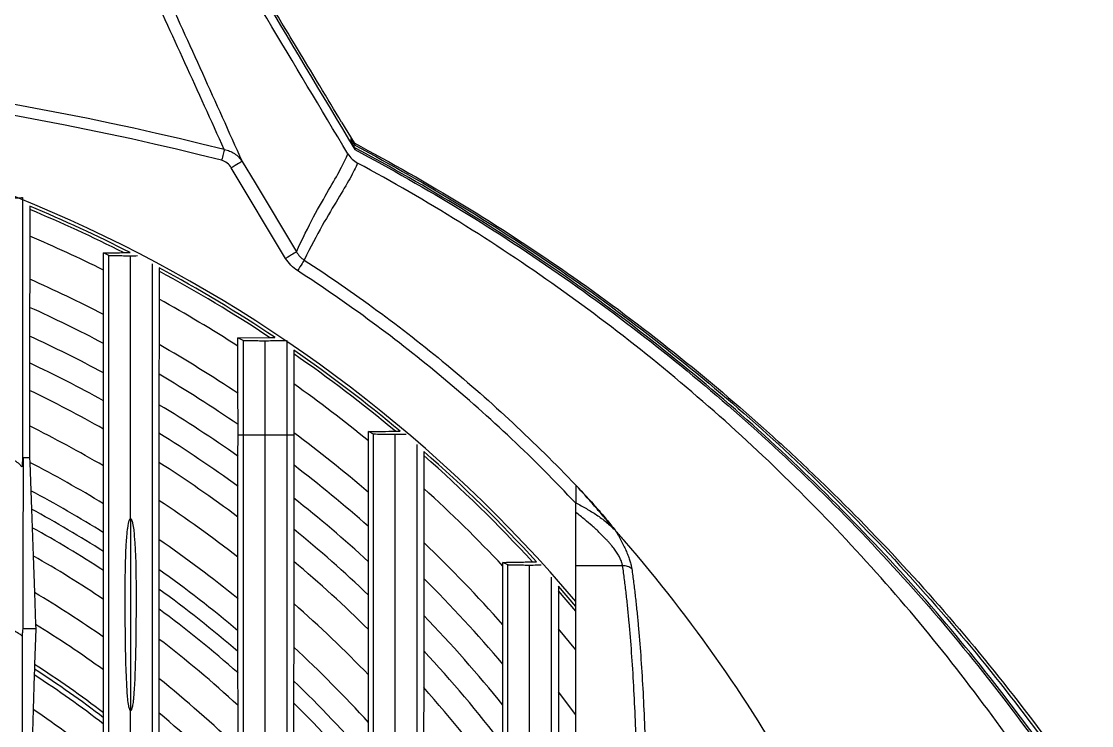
# Model space of a CAD drawing. Extents: x 9.3 to 87.2, y 0.6 to 68.8.
# Drawn here: x 82.111 to 84.659, y 28.58 to 30.256 of the extents above; entities that cross this region are included whole.
import ezdxf

# ---------------------------------------------------------------- set-up
doc = ezdxf.new("R2010")
doc.units = 0
doc.header["$MEASUREMENT"] = 0
doc.layers.add('OBJECT', color=7, linetype='CONTINUOUS')

msp = doc.modelspace()

# ---------------------------------------------------------------- linework, layer by layer
at = {"layer": 'OBJECT'}
for p, q in [((82.873, 30.0165), (82.903, 29.9666)), ((82.9049, 29.9549), (82.8949, 29.9717)), ((82.7401, 29.6918), (82.6106, 29.9074)), ((82.1307, 29.8162), (82.1307, 29.8083)), ((82.1307, 29.8083), (82.1306, 29.7449)), ((82.1306, 29.7449), (82.1306, 29.6422)), ((82.3191, 29.6984), (82.3063, 29.705)), ((82.3063, 29.6641), (82.3063, 29.705)), ((82.3542, 29.7056), (82.3698, 29.7058)), ((82.3063, 29.5585), (82.3063, 29.6641)), ((82.4387, 29.6615), (82.4386, 29.5949)), ((82.4387, 29.6697), (82.4387, 29.6615)), ((82.1306, 29.6422), (82.1305, 29.5751)), ((82.4386, 29.5949), (82.4386, 29.4867)), ((82.1305, 29.5751), (82.1305, 29.5069)), ((82.3064, 29.4894), (82.3063, 29.5585)), ((82.1305, 29.5069), (82.1304, 29.4429)), ((82.3064, 29.4191), (82.3064, 29.4894)), ((82.4386, 29.4867), (82.4385, 29.4158)), ((82.6266, 29.5025), (82.702, 29.5036)), ((82.6266, 29.4829), (82.6266, 29.5025)), ((82.6906, 29.4952), (82.6909, 29.4952)), ((82.6906, 29.4952), (82.6906, 29.4952)), ((82.702, 29.5036), (82.7147, 29.5038)), ((82.6266, 29.3702), (82.6266, 29.4829)), ((82.7594, 29.4647), (82.7593, 29.3933)), ((82.7594, 29.4734), (82.7594, 29.4647)), ((82.1304, 29.4429), (82.1304, 29.3777)), ((82.3064, 29.3529), (82.3064, 29.4191)), ((82.4385, 29.4158), (82.4385, 29.3436)), ((82.7593, 29.3933), (82.7592, 29.2768)), ((82.1304, 29.3777), (82.1304, 29.2931)), ((82.6267, 29.2962), (82.6266, 29.3702)), ((82.3065, 29.2854), (82.3064, 29.3529)), ((82.4385, 29.3436), (82.4384, 29.2756)), ((82.1304, 29.2931), (82.1303, 29.2173)), ((82.3065, 29.1977), (82.3065, 29.2854)), ((82.6267, 29.272), (82.6267, 29.2962)), ((82.9489, 29.2734), (82.9371, 29.2795)), ((82.9371, 29.2578), (82.9371, 29.2795)), ((83.0014, 29.2806), (83.0125, 29.2808)), ((82.4384, 29.2756), (82.4384, 29.2061)), ((82.6266, 29.2206), (82.6267, 29.272)), ((82.6267, 29.272), (82.6391, 29.272)), ((82.6909, 29.272), (82.691, 29.272)), ((82.743, 29.272), (82.7592, 29.272)), ((82.7592, 29.2768), (82.7592, 29.272)), ((82.7592, 29.272), (82.7593, 29.2)), ((82.9371, 29.1349), (82.9371, 29.2578)), ((83.0691, 29.2322), (83.0691, 29.2226)), ((82.1303, 29.2173), (82.1149, 29.2173)), ((82.1303, 29.2173), (82.1308, 29.2062)), ((82.1308, 29.2062), (82.1335, 29.1387)), ((82.4384, 29.2061), (82.4384, 29.1156)), ((82.6266, 29.1492), (82.6266, 29.2206)), ((83.0691, 29.2226), (83.0691, 29.1442)), ((82.3065, 29.1076), (82.3065, 29.1977)), ((82.7593, 29.2), (82.7593, 29.1214)), ((82.1335, 29.1387), (82.1352, 29.095)), ((82.6266, 29.076), (82.6266, 29.1492)), ((82.9372, 29.0535), (82.9371, 29.1349)), ((83.0691, 29.1442), (83.069, 29.0155)), ((82.3066, 29.0388), (82.3065, 29.1076)), ((82.4384, 29.1156), (82.4383, 29.0224)), ((82.7593, 29.1214), (82.7593, 29.0471)), ((83.4309, 29.1109), (83.4309, 29.1099)), ((82.1352, 29.095), (82.1368, 29.0507)), ((82.6266, 28.9804), (82.6266, 29.076)), ((83.4309, 28.9602), (83.4309, 29.0875)), ((82.1368, 29.0507), (82.1392, 28.9836)), ((82.3709, 29.0719), (82.3709, 28.6154)), ((82.9372, 28.9699), (82.9372, 29.0535)), ((82.3066, 28.9941), (82.3066, 29.0388)), ((82.7593, 29.0471), (82.7593, 28.9707)), ((82.4383, 29.0224), (82.4383, 28.9511)), ((83.069, 29.0155), (83.0689, 28.9299)), ((82.1392, 28.9836), (82.1421, 28.8963)), ((82.3066, 28.9488), (82.3066, 28.9941)), ((82.6266, 28.8815), (82.6266, 28.9804)), ((82.3066, 28.88), (82.3066, 28.9488)), ((82.4383, 28.9511), (82.4383, 28.9047)), ((82.7593, 28.9707), (82.7592, 28.8705)), ((82.9373, 28.8904), (82.9372, 28.9699)), ((83.2691, 28.9621), (83.2572, 28.9682)), ((83.2572, 28.9596), (83.2572, 28.9682)), ((83.2573, 28.8197), (83.2572, 28.9596)), ((83.3278, 28.9696), (83.3375, 28.9698)), ((83.5424, 28.9602), (83.4309, 28.9602)), ((83.4309, 27.5206), (83.4309, 28.9602)), ((83.0689, 28.9299), (83.0689, 28.8417)), ((82.4383, 28.9047), (82.4382, 28.8575)), ((83.3897, 28.9004), (83.3896, 28.8104)), ((83.3897, 28.9114), (83.3897, 28.9004)), ((83.4309, 28.8634), (83.3897, 28.9114)), ((83.4309, 28.8522), (83.3897, 28.9004)), ((82.1421, 28.8963), (82.1446, 28.8205)), ((82.3066, 28.7903), (82.3066, 28.88)), ((82.6266, 28.8054), (82.6266, 28.8815)), ((82.9373, 28.8084), (82.9373, 28.8904)), ((82.4382, 28.8575), (82.4382, 28.7858)), ((82.7592, 28.8705), (82.7592, 28.7665)), ((83.0689, 28.8417), (83.0688, 28.7575)), ((82.1449, 28.81), (82.1143, 28.81)), ((82.1449, 28.81), (82.1421, 28.7253)), ((82.1446, 28.8205), (82.1449, 28.81)), ((82.6266, 28.7557), (82.6266, 28.8054)), ((82.9374, 28.7002), (82.9373, 28.8084)), ((83.2573, 28.7259), (83.2573, 28.8197)), ((83.3896, 28.8104), (83.3895, 28.6602)), ((83.4309, 28.7599), (83.3896, 28.8104)), ((82.1126, 28.7946), (82.1126, 28.2996)), ((82.3067, 28.7121), (82.3066, 28.7903)), ((82.4382, 28.7858), (82.4382, 28.6919)), ((82.6266, 28.7051), (82.6266, 28.7557)), ((82.7592, 28.7665), (82.7591, 28.6862)), ((83.0688, 28.7575), (83.0688, 28.6701)), ((82.1421, 28.7253), (82.1418, 28.7144)), ((83.2573, 28.6284), (83.2573, 28.7259)), ((82.1414, 28.7004), (82.1389, 28.6183)), ((82.1418, 28.7144), (82.1414, 28.7004)), ((82.3067, 28.61), (82.3067, 28.7121)), ((82.6267, 28.6279), (82.6266, 28.7051)), ((82.9374, 28.5869), (82.9374, 28.7002)), ((82.4382, 28.6919), (82.4382, 28.6098)), ((82.7591, 28.6862), (82.7591, 28.6335)), ((83.0688, 28.6701), (83.0687, 28.5541)), ((83.3895, 28.6602), (83.3895, 28.5586)), ((83.4309, 28.6057), (83.3895, 28.6602)), ((82.1389, 28.6183), (82.1373, 28.5642)), ((82.6267, 28.5259), (82.6267, 28.6279)), ((82.7591, 28.6335), (82.7591, 28.5797)), ((83.2573, 28.5345), (83.2573, 28.6284)), ((82.3066, 28.5831), (82.3067, 28.5982)), ((82.3067, 28.5982), (82.3067, 28.61)), ((82.4382, 28.6098), (82.4382, 28.5021)), ((82.3066, 28.494), (82.3066, 28.5831)), ((82.7591, 28.5797), (82.759, 28.4973)), ((82.9374, 28.5322), (82.9374, 28.5869))]:
    msp.add_line(p, q, dxfattribs=at)
at = {"layer": 'OBJECT', "flags": 128}
for points in [[(82.594, 29.9507), (82.5935, 29.9486), (82.5928, 29.9461), (82.5921, 29.9432), (82.5913, 29.94), (82.5905, 29.9366), (82.5895, 29.933), (82.5886, 29.9293), (82.5877, 29.9255)], [(82.6362, 29.9228), (82.6354, 29.9223), (82.6337, 29.9212), (82.6312, 29.9197), (82.628, 29.9178), (82.6242, 29.9155), (82.6199, 29.913), (82.6154, 29.9102), (82.6106, 29.9074)], [(82.6362, 29.9228), (82.6671, 29.8714), (82.7657, 29.7072)], [(82.7657, 29.7072), (82.7649, 29.7067), (82.7632, 29.7057), (82.7607, 29.7042), (82.7575, 29.7023), (82.7537, 29.7), (82.7494, 29.6974), (82.7449, 29.6947), (82.7401, 29.6918)], [(82.7844, 29.6878), (82.7839, 29.6869), (82.7827, 29.6852), (82.7812, 29.6827), (82.7791, 29.6796), (82.7767, 29.6759), (82.7741, 29.6718), (82.7712, 29.6673), (82.7682, 29.6628)], [(82.6391, 29.4961), (82.6266, 29.5024), (82.6266, 29.5025)]]:
    msp.add_lwpolyline(points, dxfattribs=at)
at = {"layer": 'OBJECT'}
for centre, radius, start, end in [((80.8209, 22.9162), 7.2545, 75.85276, 89.84204), ((80.8209, 22.9162), 7.2285, 75.85276, 89.84147), ((80.8209, 26.6652), 3.42, 40.2566, 89.6649), ((80.8209, 26.6652), 3.4123, 63.0051, 67.4284), ((80.8209, 26.6652), 3.4051, 63.2373, 67.378), ((80.8209, 26.6652), 3.3466, 63.6508, 66.9608), ((80.8209, 26.6652), 3.4123, 56.2893, 61.6993), ((80.8209, 26.6652), 3.4051, 56.4659, 61.6341), ((80.8209, 26.6652), 3.2524, 62.8242, 66.2538), ((80.8209, 26.6652), 3.3466, 57.3464, 61.0927), ((80.8209, 26.6652), 3.1911, 62.2569, 65.7696), ((80.8209, 26.6652), 3.129, 61.6567, 65.2581), ((80.8209, 26.6652), 3.2524, 56.2746, 60.1726), ((80.8209, 26.6652), 3.4123, 50.0406, 55.3827), ((80.8209, 26.6652), 3.4051, 50.1807, 55.299), ((80.8209, 26.6652), 3.071, 61.0703, 64.759), ((80.8209, 26.6652), 3.1911, 55.5361, 59.5405), ((80.8209, 26.6652), 3.3466, 50.7772, 54.6041), ((80.8209, 26.6652), 3.0121, 60.4487, 64.2307), ((80.8209, 26.6652), 3.129, 54.7532, 58.8708), ((80.8209, 26.6652), 2.9361, 59.6035, 63.5134), ((80.8209, 26.6652), 3.071, 53.9853, 58.2155), ((80.8209, 26.6652), 3.2524, 49.4072, 53.4172), ((80.8209, 26.6652), 3.4123, 42.4821, 48.7879), ((80.8209, 26.6652), 2.8588, 58.6888, 62.7283), ((80.8209, 26.6652), 3.0121, 53.1674, 57.5198), ((80.8209, 26.6652), 3.4051, 42.589, 48.6815), ((80.8209, 26.6652), 3.1911, 48.4563, 52.5949), ((80.8209, 26.6652), 2.8002, 57.9567, 62.0467), ((80.8209, 26.6652), 3.3466, 43.2827, 47.796), ((80.8209, 26.6652), 2.9361, 52.0485, 56.572), ((80.8209, 26.6652), 3.129, 47.4401, 51.7203), ((80.8209, 26.6652), 2.7624, 57.4646, 61.5908), ((80.8209, 26.6652), 2.7243, 56.9516, 61.1173), ((80.8209, 26.6652), 3.071, 46.4364, 50.8607), ((80.8209, 26.6652), 2.8588, 50.8288, 55.5438), ((80.8209, 26.6652), 3.2524, 41.4869, 46.2729), ((80.8209, 26.6652), 2.667, 56.146, 60.3769), ((80.8209, 26.6652), 2.8002, 49.8456, 54.7186), ((80.8209, 26.6652), 3.0121, 45.3605, 49.9439), ((80.8209, 26.6652), 3.1911, 40.225, 45.2122), ((80.8209, 26.6652), 2.7624, 49.1809, 54.1628), ((80.8209, 26.6652), 2.5929, 55.0404, 59.3664), ((80.8209, 26.6652), 2.7243, 48.4847, 53.5824), ((80.8209, 26.6652), 2.9361, 43.8756, 48.6864), ((80.8209, 26.6652), 3.129, 38.861, 44.0745), ((80.8209, 26.6652), 2.5293, 54.0255, 58.4438), ((80.8209, 26.6652), 2.667, 47.3839, 52.6688), ((80.8209, 26.6652), 2.8588, 42.238, 47.3107), ((80.8209, 26.6652), 3.071, 37.4971, 42.946), ((80.8209, 26.6652), 2.4474, 52.622, 57.3263), ((80.8209, 26.6652), 2.4261, 52.2356, 57.0242), ((80.8209, 26.6652), 2.438, 52.4532, 57.1942), ((80.8209, 26.6652), 2.5929, 45.858, 51.4106), ((80.8209, 26.6652), 2.8002, 40.9025, 46.1971), ((80.8209, 26.6652), 3.0121, 36.0138, 41.7301), ((80.8209, 26.6652), 2.3562, 50.9098, 55.9888), ((80.8209, 26.6652), 2.7624, 39.9912, 45.4419), ((80.8209, 26.6652), 2.5293, 44.4398, 50.2503)]:
    msp.add_arc(centre, radius, start, end, dxfattribs=at)
for points, knots in [([(82.873, 30.0165), (82.8561, 30.0445), (82.8255, 30.0955), (82.7796, 30.1717), (82.7396, 30.238), (82.7062, 30.2936), (82.6763, 30.3434), (82.6456, 30.3946), (82.5958, 30.4775), (82.5227, 30.5994), (82.4629, 30.6991), (82.4293, 30.755)], [0, 0, 0, 0, 0.154296, 0.279932, 0.378304, 0.452419, 0.496235, 0.557513, 0.638515, 0.797026, 1, 1, 1, 1]), ([(82.8882, 29.9408), (82.8238, 30.0484), (82.7594, 30.156), (82.695, 30.2636), (82.6127, 30.4012), (82.5304, 30.5387), (82.4481, 30.6763)], [0.00042223, 0.00042223, 0.00042223, 0.00042223, 0.00998302, 0.00998302, 0.00998302, 0.02220394, 0.02220394, 0.02220394, 0.02220394]), ([(82.594, 29.9507), (82.5984, 29.95), (82.6027, 29.9488), (82.6108, 29.9456), (82.6146, 29.9436), (82.6256, 29.9363), (82.6316, 29.9301), (82.6362, 29.9228)], [0, 0, 0, 0, 0.25, 0.25, 0.5, 0.5, 1, 1, 1, 1]), ([(82.903, 29.9666), (83.0787, 29.8736), (83.2482, 29.7704), (83.4928, 29.6), (83.5726, 29.5408), (83.7283, 29.4177), (83.8042, 29.3538), (83.9152, 29.2545), (83.9518, 29.2207), (84.0237, 29.1523), (84.0591, 29.1177), (84.1635, 29.0121), (84.2308, 28.9398), (84.426, 28.7169), (84.5472, 28.5605), (84.6591, 28.3962)], [0, 0, 0, 0, 0.25, 0.25, 0.375, 0.375, 0.5, 0.5, 0.5625, 0.5625, 0.625, 0.625, 0.75, 0.75, 1, 1, 1, 1]), ([(82.9045, 29.951), (82.9909, 29.9052), (83.0757, 29.8569), (83.2423, 29.755), (83.3241, 29.7015), (83.4841, 29.5895), (83.5624, 29.5311), (83.7153, 29.4094), (83.7897, 29.3463), (83.9343, 29.2158), (84.0047, 29.1483), (84.1412, 29.0088), (84.2075, 28.9368), (84.3988, 28.7155), (84.517, 28.5605), (84.6256, 28.398)], [0, 0, 0, 0, 0.125, 0.125, 0.25, 0.25, 0.375, 0.375, 0.5, 0.5, 0.625, 0.625, 0.75, 0.75, 1, 1, 1, 1]), ([(82.9048, 29.9611), (82.992, 29.9149), (83.0777, 29.8662), (83.2461, 29.7634), (83.3287, 29.7095), (83.5714, 29.5402), (83.7263, 29.4175), (84.0199, 29.1541), (84.1587, 29.0134), (84.4181, 28.7162), (84.5387, 28.5597), (84.6493, 28.3964)], [0, 0, 0, 0, 0.125, 0.125, 0.25, 0.25, 0.5, 0.5, 0.75, 0.75, 1, 1, 1, 1]), ([(84.6336, 28.3976), (84.579, 28.479), (84.5219, 28.5586), (84.4029, 28.7143), (84.3411, 28.7902), (84.2129, 28.938), (84.1466, 29.0099), (84.0094, 29.1497), (83.9387, 29.2175), (83.7203, 29.4142), (83.5666, 29.5364), (83.3258, 29.7047), (83.2438, 29.7584), (83.0766, 29.8605), (82.9916, 29.909), (82.9049, 29.9549)], [0, 0, 0, 0, 0.125, 0.125, 0.25, 0.25, 0.375, 0.375, 0.5, 0.5, 0.75, 0.75, 0.875, 0.875, 1, 1, 1, 1]), ([(82.6106, 29.9074), (82.608, 29.9117), (82.6048, 29.9155), (82.597, 29.9218), (82.5925, 29.9243), (82.5877, 29.9255)], [0, 0, 0, 0, 0.5, 0.5, 1, 1, 1, 1]), ([(82.7657, 29.7072), (82.794, 29.7703), (82.821, 29.817), (82.8532, 29.8727), (82.8625, 29.889), (82.8778, 29.9178), (82.8839, 29.9302), (82.8882, 29.9408)], [0, 0, 0, 0, 0.5, 0.5, 0.75, 0.75, 1, 1, 1, 1]), ([(82.9113, 29.9187), (82.9069, 29.9082), (82.9007, 29.8959), (82.8849, 29.8673), (82.8753, 29.8512), (82.842, 29.7961), (82.814, 29.75), (82.7844, 29.6878)], [0, 0, 0, 0, 0.25, 0.25, 0.5, 0.5, 1, 1, 1, 1]), ([(82.8882, 29.9408), (82.891, 29.9361), (82.8944, 29.9319), (82.9021, 29.9245), (82.9065, 29.9213), (82.9113, 29.9187)], [0, 0, 0, 0, 0.5, 0.5, 1, 1, 1, 1]), ([(84.5524, 28.4159), (84.5008, 28.4943), (84.4469, 28.5711), (84.3345, 28.7208), (84.2761, 28.7939), (84.1547, 28.9363), (84.0917, 29.0058), (83.9614, 29.1409), (83.8943, 29.2063), (83.7563, 29.3327), (83.6853, 29.3937), (83.5396, 29.5115), (83.4647, 29.5683), (83.2356, 29.731), (83.0766, 29.8298), (82.9113, 29.9187)], [0, 0, 0, 0, 0.125, 0.125, 0.25, 0.25, 0.375, 0.375, 0.5, 0.5, 0.625, 0.625, 0.75, 0.75, 1, 1, 1, 1]), ([(82.0638, 29.8353), (82.0678, 29.8353), (82.0757, 29.8353), (82.0877, 29.8355), (82.1008, 29.8358), (82.1109, 29.8362), (82.1128, 29.8366), (82.1137, 29.8368)], [0, 0, 0, 0, 0.113325, 0.2257351, 0.4046045, 0.7054937, 1, 1, 1, 1]), ([(82.1137, 29.8368), (82.1137, 29.8211), (82.1136, 29.7278), (82.1135, 29.5801), (82.1135, 29.3849), (82.1134, 29.2779), (82.1134, 29.2173), (82.1134, 29.2173)], [0, 0, 0, 0, 0.080863, 0.483213, 0.741499, 0.999997, 1, 1, 1, 1]), ([(82.3063, 29.705), (82.3158, 29.7051), (82.3319, 29.7053), (82.3478, 29.7055), (82.3542, 29.7056)], [0, 0, 0, 0, 0.598162, 1, 1, 1, 1]), ([(82.3709, 29.6975), (82.3652, 29.6975), (82.3538, 29.6975), (82.3386, 29.6977), (82.3268, 29.6979), (82.3204, 29.6982), (82.3195, 29.6983), (82.3191, 29.6984)], [0, 0, 0, 0, 0.212091, 0.42449, 0.639819, 0.859917, 1, 1, 1, 1]), ([(82.3191, 27.3406), (82.3191, 27.4161), (82.3191, 27.5841), (82.3191, 27.8239), (82.3191, 28.0638), (82.3191, 28.2822), (82.3191, 28.4785), (82.3191, 28.6701), (82.3191, 28.8666), (82.3191, 29.0728), (82.3191, 29.2816), (82.3191, 29.4931), (82.3191, 29.6292), (82.3191, 29.6984)], [0, 0, 0, 0, 0.076748, 0.170724, 0.25993, 0.344183, 0.423507, 0.498162, 0.588795, 0.681648, 0.782045, 0.889239, 1, 1, 1, 1]), ([(82.3877, 29.6976), (82.3849, 29.6975), (82.3795, 29.6975), (82.3737, 29.6975), (82.3709, 29.6975)], [0, 0, 0, 0, 0.517113, 1, 1, 1, 1]), ([(82.3709, 29.0719), (82.3709, 29.1303), (82.3709, 29.2505), (82.3709, 29.4616), (82.3709, 29.6072), (82.3709, 29.6975)], [0, 0, 0, 0, 0.2635522, 0.5429809, 1, 1, 1, 1]), ([(82.7844, 29.6878), (82.9024, 29.6113), (83.0153, 29.5283), (83.1771, 29.3943), (83.2298, 29.348), (83.3326, 29.2522), (83.3825, 29.2028), (83.4309, 29.1522)], [0, 0, 0, 0, 0.5, 0.5, 0.75, 0.75, 1, 1, 1, 1]), ([(82.4226, 29.6791), (82.4226, 29.6121), (82.4226, 29.4742), (82.4226, 29.2568), (82.4226, 29.036), (82.4226, 28.8164), (82.4226, 28.5882), (82.4226, 28.3588), (82.4226, 28.1175), (82.4226, 27.8707), (82.4226, 27.6146), (82.4226, 27.4309), (82.4226, 27.3429)], [0, 0, 0, 0, 0.108416, 0.222817, 0.329103, 0.427636, 0.525365, 0.629321, 0.717185, 0.810539, 0.909292, 1, 1, 1, 1]), ([(83.4309, 29.109), (83.3816, 29.1615), (83.3306, 29.2126), (83.2255, 29.3119), (83.1715, 29.3598), (83.0055, 29.4985), (82.8896, 29.5841), (82.7682, 29.6628)], [0, 0, 0, 0, 0.25, 0.25, 0.5, 0.5, 1, 1, 1, 1]), ([(82.6391, 29.4961), (82.6391, 29.455), (82.6391, 29.3818), (82.6391, 29.3055), (82.6391, 29.272)], [0, 0, 0, 0, 0.559723, 1, 1, 1, 1]), ([(82.6906, 29.4952), (82.6848, 29.4952), (82.6734, 29.4952), (82.6582, 29.4954), (82.6465, 29.4956), (82.6403, 29.4958), (82.6395, 29.496), (82.6391, 29.4961)], [0, 0, 0, 0, 0.21405, 0.428363, 0.645491, 0.867144, 1, 1, 1, 1]), ([(82.6906, 29.4952), (82.6906, 29.4952), (82.6906, 29.4952), (82.6906, 29.4952), (82.6906, 29.4952), (82.6906, 29.4951), (82.6906, 29.4951), (82.6906, 29.4951), (82.6906, 29.4951), (82.6906, 29.4951), (82.6906, 29.4951), (82.6906, 29.4952), (82.6906, 29.4952), (82.6906, 29.4952)], [0, 0, 0, 0, 0.151859, 0.268359, 0.372071, 0.424095, 0.462365, 0.486839, 0.511683, 0.534377, 0.574191, 0.680837, 1, 1, 1, 1]), ([(82.7431, 29.4961), (82.7423, 29.496), (82.7407, 29.4957), (82.7308, 29.4955), (82.7168, 29.4953), (82.7026, 29.4952), (82.6938, 29.4952), (82.6909, 29.4952)], [0, 0, 0, 0, 0.225896, 0.451559, 0.674025, 0.891797, 1, 1, 1, 1]), ([(82.6909, 29.4952), (82.6909, 29.4543), (82.6909, 29.3813), (82.6909, 29.3054), (82.6909, 29.272)], [0, 0, 0, 0, 0.559712, 1, 1, 1, 1]), ([(82.7431, 29.4961), (82.7431, 29.455), (82.743, 29.3818), (82.743, 29.3055), (82.743, 29.272)], [0, 0, 0, 0, 0.559723, 1, 1, 1, 1]), ([(82.9371, 29.2795), (82.9479, 29.2797), (82.9695, 29.28), (82.9908, 29.2804), (83.0014, 29.2806)], [0, 0, 0, 0, 0.504158, 1, 1, 1, 1]), ([(82.6391, 29.272), (82.6391, 29.1825), (82.6391, 29.0067), (82.6391, 28.7257), (82.639, 28.4464), (82.639, 28.1732), (82.639, 27.9024), (82.639, 27.6319), (82.639, 27.442), (82.639, 27.3485)], [0, 0, 0, 0, 0.1688338, 0.3318784, 0.4836118, 0.6208016, 0.7496822, 0.8767103, 1, 1, 1, 1]), ([(82.6391, 29.272), (82.6402, 29.272), (82.6426, 29.2721), (82.6566, 29.2721), (82.6737, 29.2721), (82.6853, 29.272), (82.6909, 29.272)], [0, 0, 0, 0, 0.270088, 0.56169, 0.788984, 1, 1, 1, 1]), ([(82.6909, 29.272), (82.6909, 29.2719), (82.6909, 29.2719), (82.6909, 29.2718), (82.6909, 29.2718)], [0, 0, 0, 0, 0.559885, 1, 1, 1, 1]), ([(82.6909, 29.272), (82.6909, 29.272), (82.691, 29.272), (82.691, 29.272), (82.691, 29.272)], [0, 0, 0, 0, 0.559844, 1, 1, 1, 1]), ([(82.6909, 29.2718), (82.6909, 29.1952), (82.6909, 29.0441), (82.6909, 28.819), (82.6909, 28.6111), (82.6909, 28.4805), (82.6909, 28.4171)], [0, 0, 0, 0, 0.2943602, 0.581245, 0.7968207, 1, 1, 1, 1]), ([(82.691, 29.272), (82.6982, 29.2719), (82.7132, 29.2718), (82.7305, 29.2718), (82.7408, 29.2719), (82.7423, 29.2719), (82.743, 29.272)], [0, 0, 0, 0, 0.270412, 0.561722, 0.788825, 1, 1, 1, 1]), ([(82.743, 29.272), (82.743, 29.1825), (82.743, 29.0067), (82.743, 28.7257), (82.743, 28.4464), (82.743, 28.1732), (82.7429, 27.9024), (82.7429, 27.6328), (82.7429, 27.4438), (82.7429, 27.3512)], [0, 0, 0, 0, 0.169042, 0.332288, 0.484209, 0.621568, 0.750608, 0.877793, 1, 1, 1, 1]), ([(82.9489, 28.5322), (82.9489, 28.6061), (82.9489, 28.7538), (82.9489, 29.0049), (82.9489, 29.1716), (82.9489, 29.2734)], [0, 0, 0, 0, 0.2800818, 0.5600234, 1, 1, 1, 1]), ([(83.0009, 29.2726), (82.9961, 29.2726), (82.9856, 29.2726), (82.9706, 29.2727), (82.9582, 29.2729), (82.9506, 29.2732), (82.9494, 29.2734), (82.9489, 29.2734)], [0, 0, 0, 0, 0.178812, 0.392008, 0.607323, 0.826626, 1, 1, 1, 1]), ([(83.0268, 29.2727), (83.0266, 29.2727), (83.0218, 29.2726), (83.0124, 29.2726), (83.0037, 29.2726), (83.0009, 29.2726)], [0, 0, 0, 0, 0.04116, 0.68499, 1, 1, 1, 1]), ([(83.0009, 28.5322), (83.0009, 28.606), (83.0009, 28.7536), (83.0009, 29.0043), (83.0009, 29.1708), (83.0009, 29.2726)], [0, 0, 0, 0, 0.280082, 0.560024, 1, 1, 1, 1]), ([(83.0529, 28.5322), (83.0529, 28.6061), (83.0529, 28.7538), (83.0529, 28.9963), (83.0529, 29.1551), (83.0529, 29.249)], [0, 0, 0, 0, 0.290134, 0.580123, 1, 1, 1, 1]), ([(82.065, 29.2173), (82.0687, 29.2173), (82.0778, 29.2171), (82.0915, 29.2129), (82.1027, 29.2058), (82.109, 29.1992), (82.1119, 29.1958), (82.1131, 29.1957), (82.1133, 29.1976), (82.1134, 29.1987)], [0, 0, 0, 0, 0.132474, 0.329582, 0.525438, 0.670843, 0.771974, 0.87275, 1, 1, 1, 1]), ([(82.1134, 29.1987), (82.1136, 29.2025), (82.114, 29.21), (82.1146, 29.2149), (82.1149, 29.2173)], [0, 0, 0, 0, 0.498857, 1, 1, 1, 1]), ([(82.1134, 29.2173), (82.1134, 29.2173), (82.1134, 29.2113), (82.1134, 29.205), (82.1134, 29.1987)], [0, 0, 0, 0, 0.000082, 1, 1, 1, 1]), ([(82.1149, 29.2173), (82.1149, 29.2173), (82.1149, 29.2049), (82.1148, 29.1349), (82.1145, 29.0095), (82.1143, 28.8747), (82.1143, 28.81), (82.1143, 28.81)], [0, 0, 0, 0, 0.0000025, 0.1070593, 0.5353685, 0.9999975, 1, 1, 1, 1]), ([(83.4309, 29.1522), (83.4309, 29.1513), (83.4309, 29.1489), (83.4309, 29.1459), (83.4309, 29.1458), (83.4309, 29.1458)], [0, 0, 0, 0, 0.25, 0.25, 0.2507531, 0.2507531, 0.2507531, 0.2507531]), ([(83.5245, 29.0446), (83.517, 29.0537), (83.5095, 29.0628), (83.4943, 29.0808), (83.4865, 29.0898), (83.4709, 29.1078), (83.4631, 29.1167), (83.4472, 29.1345), (83.4391, 29.1434), (83.4309, 29.1522)], [0, 0, 0, 0, 0.25, 0.25, 0.5, 0.5, 0.75, 0.75, 1, 1, 1, 1]), ([(83.4309, 29.1387), (83.4309, 29.1375), (83.4309, 29.1363), (83.4309, 29.1325), (83.4309, 29.1297), (83.4309, 29.1269)], [0.4233158, 0.4233158, 0.4233158, 0.4233158, 0.5, 0.5, 0.6620483, 0.6620483, 0.6620483, 0.6620483]), ([(83.4309, 29.1269), (83.4309, 29.1254), (83.4309, 29.1239), (83.4309, 29.1186), (83.4309, 29.1148), (83.4309, 29.1109)], [0.6620483, 0.6620483, 0.6620483, 0.6620483, 0.75, 0.75, 0.9646688, 0.9646688, 0.9646688, 0.9646688]), ([(83.4309, 29.1099), (83.4394, 29.1055), (83.4478, 29.101), (83.4644, 29.0915), (83.4725, 29.0865), (83.4805, 29.0813)], [0, 0, 0, 0, 0.5, 0.5, 1, 1, 1, 1]), ([(83.4309, 29.0875), (83.4309, 29.0901), (83.4309, 29.0951), (83.4309, 29.1026), (83.4309, 29.1075), (83.4309, 29.1099)], [0, 0, 0, 0, 0.332207, 0.665337, 1, 1, 1, 1]), ([(83.5424, 28.9602), (83.5422, 28.9613), (83.5418, 28.9636), (83.5408, 28.9673), (83.5394, 28.9711), (83.5378, 28.9751), (83.5358, 28.9792), (83.5335, 28.9835), (83.531, 28.9879), (83.5281, 28.9924), (83.5248, 28.9971), (83.5213, 29.0019), (83.5175, 29.0068), (83.5134, 29.0118), (83.5089, 29.017), (83.5009, 29.0258), (83.4881, 29.0386), (83.4706, 29.0546), (83.4513, 29.071), (83.4381, 29.0817), (83.4309, 29.0875)], [0, 0, 0, 0, 0.03275, 0.065627, 0.098703, 0.132046, 0.165724, 0.199802, 0.234343, 0.269408, 0.305054, 0.341338, 0.378311, 0.416022, 0.454519, 0.493845, 0.613582, 0.746552, 0.861026, 1, 1, 1, 1]), ([(83.4803, 29.0984), (83.4882, 29.0893), (83.4961, 29.0802), (83.5111, 29.0621), (83.5182, 29.0531), (83.5245, 29.0446)], [0, 0, 0, 0, 0.5, 0.5, 1, 1, 1, 1]), ([(83.4805, 29.0813), (83.4885, 29.0759), (83.4961, 29.0702), (83.5109, 29.0581), (83.518, 29.0516), (83.5245, 29.0446)], [0, 0, 0, 0, 0.5, 0.5, 1, 1, 1, 1]), ([(82.3709, 28.6154), (82.3708, 28.6154), (82.3706, 28.6155), (82.3702, 28.6156), (82.3694, 28.6164), (82.3678, 28.6201), (82.3647, 28.6349), (82.3597, 28.695), (82.3585, 28.7831), (82.3577, 28.8895), (82.3583, 28.9608), (82.3603, 29.008), (82.3618, 29.0293), (82.3632, 29.0435), (82.3645, 29.053), (82.3656, 29.0594), (82.3665, 29.0637), (82.3674, 29.0665), (82.368, 29.0685), (82.3686, 29.0697), (82.3691, 29.0707), (82.3696, 29.0713), (82.3701, 29.0717), (82.3705, 29.0719), (82.3708, 29.0719), (82.3709, 29.0719)], [0, 0, 0, 0, 0.000435, 0.000993, 0.002039, 0.006642, 0.024814, 0.097193, 0.386386, 0.588582, 0.793128, 0.860987, 0.906473, 0.936983, 0.957465, 0.971232, 0.980501, 0.986757, 0.990995, 0.993881, 0.995864, 0.997741, 0.998586, 0.99944, 1, 1, 1, 1]), ([(82.3709, 29.0719), (82.371, 29.0719), (82.3713, 29.0719), (82.3717, 29.0717), (82.3725, 29.071), (82.3743, 29.0676), (82.3776, 29.054), (82.3831, 28.9988), (82.3842, 28.8997), (82.3836, 28.7931), (82.3819, 28.7184), (82.3806, 28.6844), (82.3792, 28.6616), (82.3779, 28.6462), (82.3768, 28.6359), (82.3758, 28.6291), (82.3749, 28.6244), (82.3742, 28.6213), (82.3735, 28.6193), (82.373, 28.6179), (82.3726, 28.617), (82.3722, 28.6163), (82.3718, 28.6158), (82.3714, 28.6155), (82.3711, 28.6154), (82.371, 28.6154), (82.3709, 28.6154)], [0, 0, 0, 0, 0.000522, 0.001189, 0.002443, 0.006959, 0.024865, 0.096172, 0.38105, 0.68937, 0.791599, 0.860055, 0.905918, 0.936663, 0.957291, 0.971145, 0.980463, 0.986744, 0.99099, 0.993874, 0.995846, 0.99721, 0.99864, 0.999214, 0.999697, 1, 1, 1, 1]), ([(83.5257, 29.0432), (83.527, 29.0411), (83.5295, 29.0369), (83.5332, 29.0305), (83.5367, 29.0241), (83.5412, 29.0157), (83.5464, 29.0055), (83.5518, 28.9937), (83.5563, 28.9824), (83.56, 28.9718), (83.5627, 28.9618), (83.5637, 28.9558), (83.5642, 28.9529)], [0, 0, 0, 0, 0.061983, 0.124771, 0.188422, 0.252992, 0.380317, 0.504454, 0.631337, 0.75564, 0.878224, 1, 1, 1, 1]), ([(83.2572, 28.9682), (83.2692, 28.9684), (83.2928, 28.9689), (83.3163, 28.9693), (83.3278, 28.9696)], [0, 0, 0, 0, 0.507871, 1, 1, 1, 1]), ([(83.3209, 28.9612), (83.3161, 28.9612), (83.3054, 28.9612), (83.2903, 28.9614), (83.2803, 28.9616), (83.2731, 28.9618), (83.2698, 28.9619), (83.2693, 28.9621), (83.2691, 28.9621)], [0, 0, 0, 0, 0.180264, 0.399951, 0.620044, 0.703485, 0.927142, 1, 1, 1, 1]), ([(83.2691, 27.3672), (83.2691, 27.4306), (83.2691, 27.5857), (83.2691, 27.8122), (83.2691, 28.0488), (83.2691, 28.2722), (83.2691, 28.4747), (83.2691, 28.6565), (83.2691, 28.8174), (83.2691, 28.9149), (83.2691, 28.9621)], [0, 0, 0, 0, 0.1030489, 0.2520267, 0.3930491, 0.5242615, 0.6641458, 0.7868348, 0.8966999, 1, 1, 1, 1]), ([(83.3486, 28.9614), (83.3477, 28.9614), (83.3425, 28.9613), (83.3324, 28.9612), (83.3238, 28.9612), (83.3209, 28.9612)], [0, 0, 0, 0, 0.114527, 0.705653, 1, 1, 1, 1]), ([(83.3209, 27.3689), (83.3209, 27.4315), (83.3209, 27.5858), (83.3209, 27.8115), (83.3209, 28.048), (83.3209, 28.2714), (83.3209, 28.4739), (83.3209, 28.6556), (83.3209, 28.8165), (83.3209, 28.914), (83.3209, 28.9612)], [0, 0, 0, 0, 0.101969, 0.251093, 0.392267, 0.523634, 0.663708, 0.786577, 0.896589, 1, 1, 1, 1]), ([(83.5642, 28.9529), (83.5615, 28.9552), (83.5581, 28.9572), (83.5505, 28.9598), (83.5464, 28.9603), (83.5424, 28.9602)], [0, 0, 0, 0, 0.5, 0.5, 1, 1, 1, 1]), ([(83.5636, 27.4699), (83.5639, 27.4793), (83.5643, 27.4982), (83.565, 27.5265), (83.5656, 27.5549), (83.5663, 27.5834), (83.5669, 27.6119), (83.5675, 27.6405), (83.5682, 27.6692), (83.5695, 27.7301), (83.5713, 27.8131), (83.5734, 27.9201), (83.5749, 28.0219), (83.576, 28.1302), (83.5768, 28.2318), (83.5774, 28.3608), (83.5764, 28.4786), (83.573, 28.5929), (83.5691, 28.6751), (83.5642, 28.7532), (83.5592, 28.8142), (83.5547, 28.8602), (83.551, 28.8939), (83.5469, 28.9275), (83.544, 28.9492), (83.5424, 28.9602)], [0, 0, 0, 0, 0.015248, 0.030599, 0.046055, 0.061614, 0.077278, 0.093045, 0.108916, 0.124891, 0.194541, 0.249312, 0.309671, 0.374309, 0.445914, 0.499948, 0.624441, 0.686154, 0.748806, 0.812217, 0.874119, 0.904214, 0.935225, 0.967153, 1, 1, 1, 1]), ([(83.5642, 28.9529), (83.565, 28.9474), (83.5665, 28.9366), (83.5686, 28.9201), (83.5707, 28.9035), (83.5727, 28.8868), (83.5745, 28.87), (83.5763, 28.8531), (83.578, 28.8362), (83.5813, 28.8015), (83.5857, 28.7466), (83.5906, 28.6688), (83.5945, 28.5867), (83.598, 28.4726), (83.5991, 28.3554), (83.5987, 28.2266), (83.598, 28.1249), (83.597, 28.0163), (83.5956, 27.9134), (83.5937, 27.807), (83.5918, 27.7148), (83.5901, 27.6366), (83.5889, 27.5796), (83.5877, 27.5229), (83.5868, 27.4851), (83.5864, 27.4662)], [0, 0, 0, 0, 0.016472, 0.032728, 0.048771, 0.064606, 0.080239, 0.095674, 0.110915, 0.125967, 0.18805, 0.251364, 0.313992, 0.375838, 0.500399, 0.553631, 0.625989, 0.691246, 0.750932, 0.808096, 0.875255, 0.907059, 0.93845, 0.96943, 1, 1, 1, 1]), ([(83.3726, 28.9331), (83.3726, 28.8945), (83.3726, 28.8047), (83.3726, 28.65), (83.3726, 28.4639), (83.3726, 28.2422), (83.3726, 28.0025), (83.3726, 27.7557), (83.3726, 27.5489), (83.3726, 27.4131), (83.3726, 27.3648)], [0, 0, 0, 0, 0.085945, 0.200337, 0.328529, 0.474933, 0.637875, 0.775695, 0.920214, 1, 1, 1, 1]), ([(82.0644, 28.81), (82.0684, 28.8099), (82.0786, 28.8097), (82.0929, 28.806), (82.1043, 28.8002), (82.1099, 28.7952), (82.1122, 28.793), (82.1124, 28.7941), (82.1126, 28.7946)], [0, 0, 0, 0, 0.158488, 0.39541, 0.621022, 0.826457, 0.925172, 1, 1, 1, 1]), ([(82.1143, 28.81), (82.114, 28.8081), (82.1134, 28.8043), (82.1128, 28.7978), (82.1126, 28.7946)], [0, 0, 0, 0, 0.507998, 1, 1, 1, 1]), ([(82.3709, 28.0673), (82.3709, 28.1784), (82.3709, 28.3696), (82.3709, 28.5428), (82.3709, 28.6154)], [0, 0, 0, 0, 0.580628, 1, 1, 1, 1])]:
    msp.add_open_spline(points, degree=3, knots=knots, dxfattribs=at)
for points in [[(82.4342, 30.7381), (82.591, 30.4757), (82.7477, 30.2133), (82.9045, 29.951)], [(82.594, 29.9507), (82.5316, 30.0889), (82.4692, 30.2257), (82.4065, 30.3613)], [(82.447, 30.3413), (82.5103, 30.203), (82.5733, 30.0636), (82.6362, 29.9228)], [(82.8949, 29.9776), (82.8982, 29.9721), (82.9015, 29.9666), (82.9048, 29.9611)], [(82.8949, 29.9776), (82.8949, 29.9762), (82.8949, 29.9742), (82.8949, 29.9717)], [(82.903, 29.9666), (82.9039, 29.9651), (82.9045, 29.9632), (82.9048, 29.9611)], [(82.9049, 29.9549), (82.9049, 29.9536), (82.9047, 29.9523), (82.9045, 29.951)], [(82.7682, 29.6628), (82.7568, 29.6702), (82.7472, 29.6801), (82.7401, 29.6918)], [(82.7657, 29.7072), (82.7704, 29.6994), (82.7768, 29.6928), (82.7844, 29.6878)], [(83.4309, 29.1522), (83.4477, 29.1346), (83.4642, 29.1167), (83.48, 29.0987)], [(83.4309, 29.1458), (83.4309, 29.1437), (83.4309, 29.1413), (83.4309, 29.1387)], [(83.5245, 29.0446), (83.5249, 29.0441), (83.5253, 29.0437), (83.5257, 29.0432)], [(83.5257, 29.0432), (83.5326, 29.0354), (83.5395, 29.0274), (83.5464, 29.0195)], [(83.5464, 29.0195), (83.7075, 28.8329), (83.8503, 28.629), (83.9715, 28.4101)]]:
    msp.add_open_spline(points, degree=3, dxfattribs=at)

doc.saveas('drawing.dxf')
